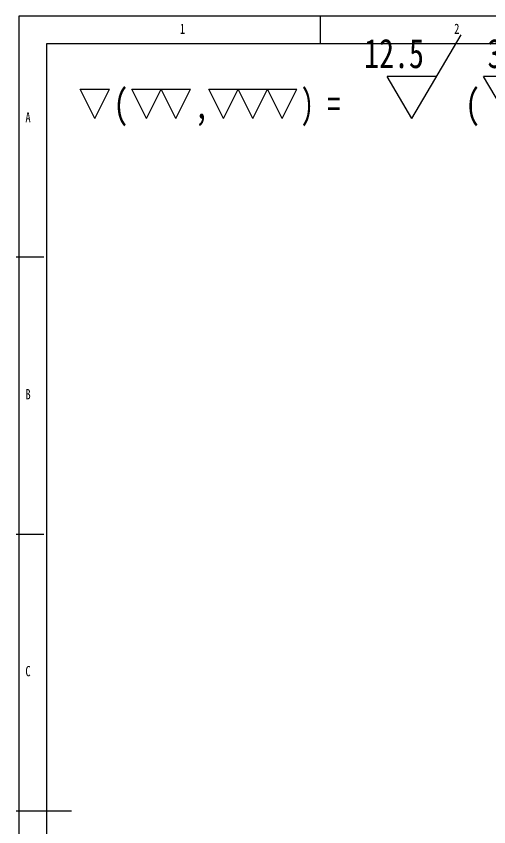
# Model space of a CAD drawing. Header units: millimetres. Extents: x 5 to 416, y 2 to 292.
# Drawn here: x 5 to 90.4, y 145.6 to 292 of the extents above; entities that cross this region are included whole.
import ezdxf

# ---------------------------------------------------------------- set-up
doc = ezdxf.new("R2010")
doc.units = ezdxf.units.MM
doc.styles.add('SLDTEXTSTYLE0', font='TXT', dxfattribs={"width": 0.75})
doc.styles.add('SLDTEXTSTYLE1', font='TXT', dxfattribs={"width": 0.666667})

# ---------------------------------------------------------------- blocks, each defined once
blk = doc.blocks.new('SW_NOTE_0')
at = {"color": 0, "linetype": 'Continuous', "lineweight": 0}
for p, q in [((53.96, 1.56), (62.88, 16.68)), ((71.36, 1.56), (80.27, 16.68)), ((88.09, 1.56), (97.01, 16.68)), ((53.96, 1.56), (49.5, 9.12)), ((58.42, 9.12), (49.5, 9.12)), ((71.36, 1.56), (66.9, 9.12)), ((75.81, 9.12), (66.9, 9.12)), ((88.09, 1.56), (83.64, 9.12)), ((92.55, 9.12), (83.64, 9.12)), ((-3.35, 1.56), (-6, 6.85)), ((-6, 6.85), (-0.71, 6.85)), ((-3.35, 1.56), (-0.71, 6.85)), ((5.96, 1.56), (3.31, 6.85)), ((3.31, 6.85), (8.6, 6.85)), ((5.96, 1.56), (8.6, 6.85)), ((11.25, 1.56), (8.6, 6.85)), ((8.6, 6.85), (13.9, 6.85)), ((11.25, 1.56), (13.9, 6.85)), ((19.9, 1.56), (17.26, 6.85)), ((17.26, 6.85), (22.55, 6.85)), ((19.9, 1.56), (22.55, 6.85)), ((25.19, 1.56), (22.55, 6.85)), ((22.55, 6.85), (27.84, 6.85)), ((25.19, 1.56), (27.84, 6.85)), ((30.49, 1.56), (27.84, 6.85)), ((27.84, 6.85), (33.13, 6.85)), ((30.49, 1.56), (33.13, 6.85))]:
    blk.add_line(p, q, dxfattribs=at)
at = {"color": 0, "linetype": 'Continuous', "lineweight": 0, "attachment_point": 1}
for s, insert, char_height, style in [('12.5', (45.32, 15.94), 5.292, 'SLDTEXTSTYLE0'), ('3.2', (67.63, 15.94), 5.292, 'SLDTEXTSTYLE0'), ('0.4', (84.37, 15.94), 5.292, 'SLDTEXTSTYLE0'), ('(', (0, 6.82), 5.29, 'SLDTEXTSTYLE0'), (') =', (33.84, 6.82), 5.292, 'SLDTEXTSTYLE1'), ('(', (63.58, 6.82), 5.29, 'SLDTEXTSTYLE0'), (')', (97.72, 6.82), 5.29, 'SLDTEXTSTYLE0'), (',', (14.6, 6.82), 5.29, 'SLDTEXTSTYLE0'), (',', (80.98, 6.82), 5.29, 'SLDTEXTSTYLE0')]:
    blk.add_mtext(s, dxfattribs=dict(at, insert=insert, char_height=char_height, style=style))

msp = doc.modelspace()

# ---------------------------------------------------------------- linework, layer by layer
at = {"color": 7, "linetype": 'Continuous', "lineweight": 18}
for p, q in [((415.50564, 292), (5.50564, 292)), ((5.50564, 292), (5.50564, 5)), ((60, 287), (60, 292)), ((410.50564, 287), (10.50564, 287)), ((10.50564, 287), (10.50564, 10)), ((10, 248.5), (5, 248.5)), ((5, 198.5), (10, 198.5)), ((5, 148.5), (15, 148.5))]:
    msp.add_line(p, q, dxfattribs=at)

# ---------------------------------------------------------------- block references
at = {"color": 7, "linetype": 'Continuous', "lineweight": 0}
msp.add_blockref('SW_NOTE_0', (22.57794, 271.98638), dxfattribs=at)

# ---------------------------------------------------------------- texts
at = {"color": 7, "linetype": 'Continuous', "lineweight": 0, "char_height": 1.85208, "attachment_point": 1, "style": 'SLDTEXTSTYLE0'}
for s, insert in [('1', (34.58333, 290.66802)), ('2', (84.16667, 290.66802)), ('A', (6.66667, 274.66802)), ('B', (6.66667, 224.66802)), ('C', (6.66667, 174.66802))]:
    msp.add_mtext(s, dxfattribs=dict(at, insert=insert))

doc.saveas('drawing.dxf')
